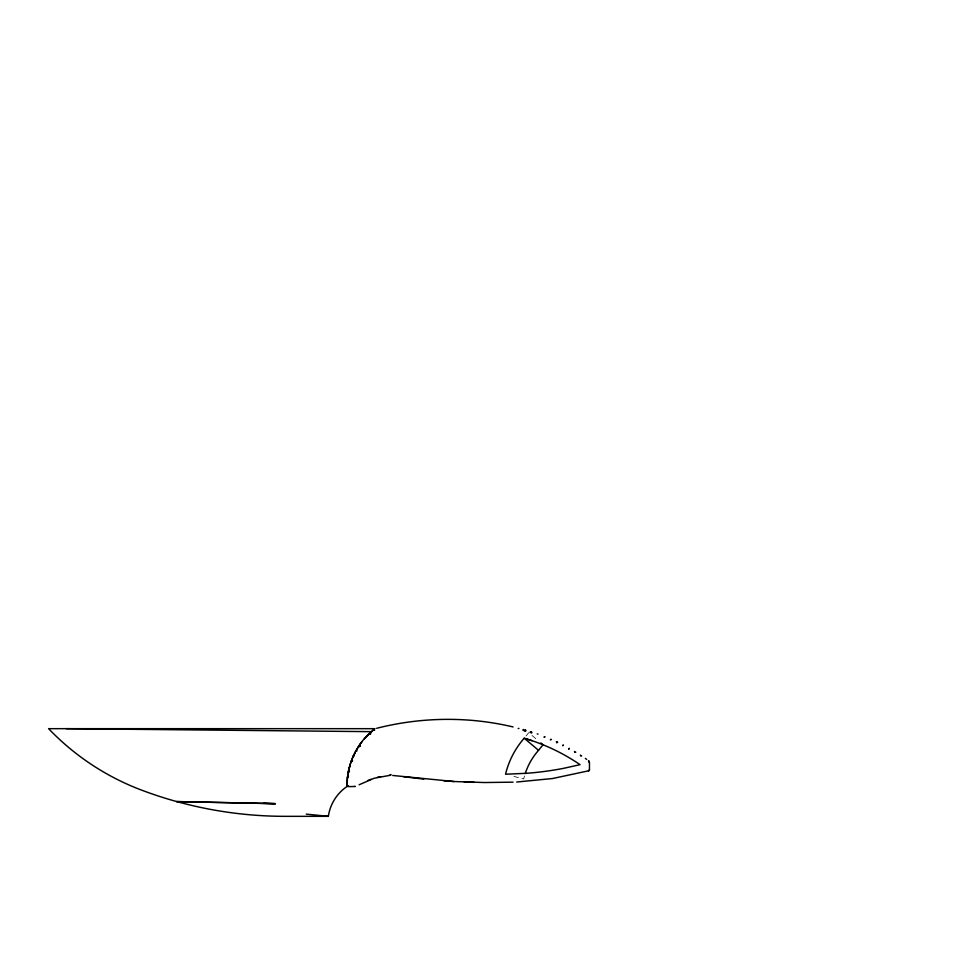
<?xml version="1.0" encoding="UTF-8"?>
<svg xmlns="http://www.w3.org/2000/svg" width="972" height="972" viewBox="0 0 972 972"><rect width="100%" height="100%" fill="white"/><g stroke="black" fill="none" stroke-linecap="round" stroke-linejoin="round"><path stroke-width="0.73" stroke-dasharray="4.86 3.65" d="M524.479 776.033L523.714 778.973L513.933 776.421M526.01 736.011L528.719 732.694M532.024 735.488L537.54 740.142"/><path stroke-width="1.46" d="M347.429 778.256L347.016 786.494C336.968 793.237 330.03 804.342 328.366 816.334L285.464 816.334A407.997 407.997 0 0 1 141.851 790.224A251.882 251.882 0 0 1 48.6 728.672L374.998 728.672C357.611 741.855 346.955 763.324 347.053 785.133M347.952 786.482L347.976 785.558C344.197 787.429 358.376 786.117 354.573 786.482M347.441 778.098L347.575 776.762M347.599 776.774L348.049 777.308L348.17 776.409L347.49 777.466M513.046 782.156L484.481 782.533L454.106 781.524L392.712 775.474M347.563 777.248L348.389 776.847M347.66 776.349L348.183 772.764M464.227 782.01L474.348 782.351M454.106 781.524L443.997 780.868M374.366 730.033L373.977 730.179M589.482 762.449L589.433 769.982A1.361 1.361 0 0 1 588.838 770.76L552.509 778.536L516.715 782.023M423.804 779.107L403.684 776.713M349.373 767.345L348.389 771.768L349.349 771.039L349.3 771.95L348.401 771.768L348.219 772.606M349.422 767.187L350.114 765.985M350.406 766.58L349.786 765.9M349.653 766.361L350.977 762.036M349.118 771.404L348.62 770.893M518.173 728.563L518.951 728.356M351.038 761.89L351.815 760.748M352.253 760.894L351.5 760.626M351.621 760.675L351.815 761.258M525.56 730.251L523.495 730.373M351.329 761.088L352.994 756.872M524.661 730.859L525.147 730.045M525.378 730.908C525.925 728.879 526.18 732.11 524.929 730.786M350.139 766.507L349.956 765.511M530.882 732.438C531.575 730.616 532.729 734.03 530.919 732.305M530.712 731.722L530.032 732.475L531.077 731.819M374.524 730.324L373.406 729.996L363.953 739.218M531.113 732.815L531.392 731.94M353.589 755.499L353.055 756.726M353.468 755.961L353.844 755.147L353.419 755.949L354.306 755.803M538.002 734.164L537.237 733.884M353.808 755.123L355.4 751.878M352.204 761.404L352.532 760.566M544.429 736.594L544.053 737.274L545.098 736.837M355.485 751.733L358.194 747.091M557.041 742.086L556.616 742.742L557.685 742.377M354.78 753.531L355.181 752.729L354.865 753.579M358.765 746.241L359.689 745.779L358.279 746.946M358.765 746.241L359.774 746.314M356.833 750.943L355.91 750.992L356.663 750.846M574.865 752.401L574.501 751.429M575.047 752.085L575.801 752.219M355.023 752.644L354.659 753.482M580.806 755.839L581.608 755.9M359.531 746.751L360.041 746.01M359.276 745.488L362.24 741.32M525.245 773.493A65.501 65.501 0 0 1 536.593 752.644L543.056 744.795L540.857 742.936M359.713 744.673L360.333 743.969M369.494 733.593L370.393 733.824L369.542 733.641M370.296 733.714L370.125 732.937M366.165 736.812L366.796 736.144M370.065 734.2L370.721 733.593M373.698 729.814L374.147 730.409M371.474 731.661L66.315 728.672M359.142 784.756L374.196 778.232L389.456 775.437M367.999 780.431L371.073 779.265M589.469 769.678L588.546 770.869M376.674 728.295L377.015 728.21C421.398 716.972 468.516 716.315 513.095 726.947M377.367 777.369L380.574 776.652M389.444 775.255L390.343 775.231M275.38 803.674L176.734 801.572L275.38 803.674L263.691 803.261M306.253 814.123L328.366 816.334M524.2 738.222C544.065 744.017 562.995 752.996 580.077 764.672L563.383 768.378A319.156 319.156 0 0 1 526.848 773.275L505.549 774.234A84.272 84.272 0 0 1 524.2 738.222L538.549 750.323M525.524 738.599L532.097 740.7M551.44 739.498L550.371 739.899L550.772 739.267M556.312 741.721L556.956 742.025M580.867 755.742L580.333 755.074M585.351 758.427L586.711 759.363M588.546 760.651L589.299 762.327L588.546 760.675M347.138 780.941L347.186 781.877M348.754 774.234L348.754 774.234M523.313 729.535L523.458 730.519L523.313 729.522M351.317 763.579L351.317 763.579M563.189 745.135L562.752 745.779L563.104 745.087M569.252 748.404L568.778 749.023L569.252 748.404M358.17 748.659L358.17 748.659M390.355 775.304L390.951 774.49L390.355 775.364"/></g></svg>
